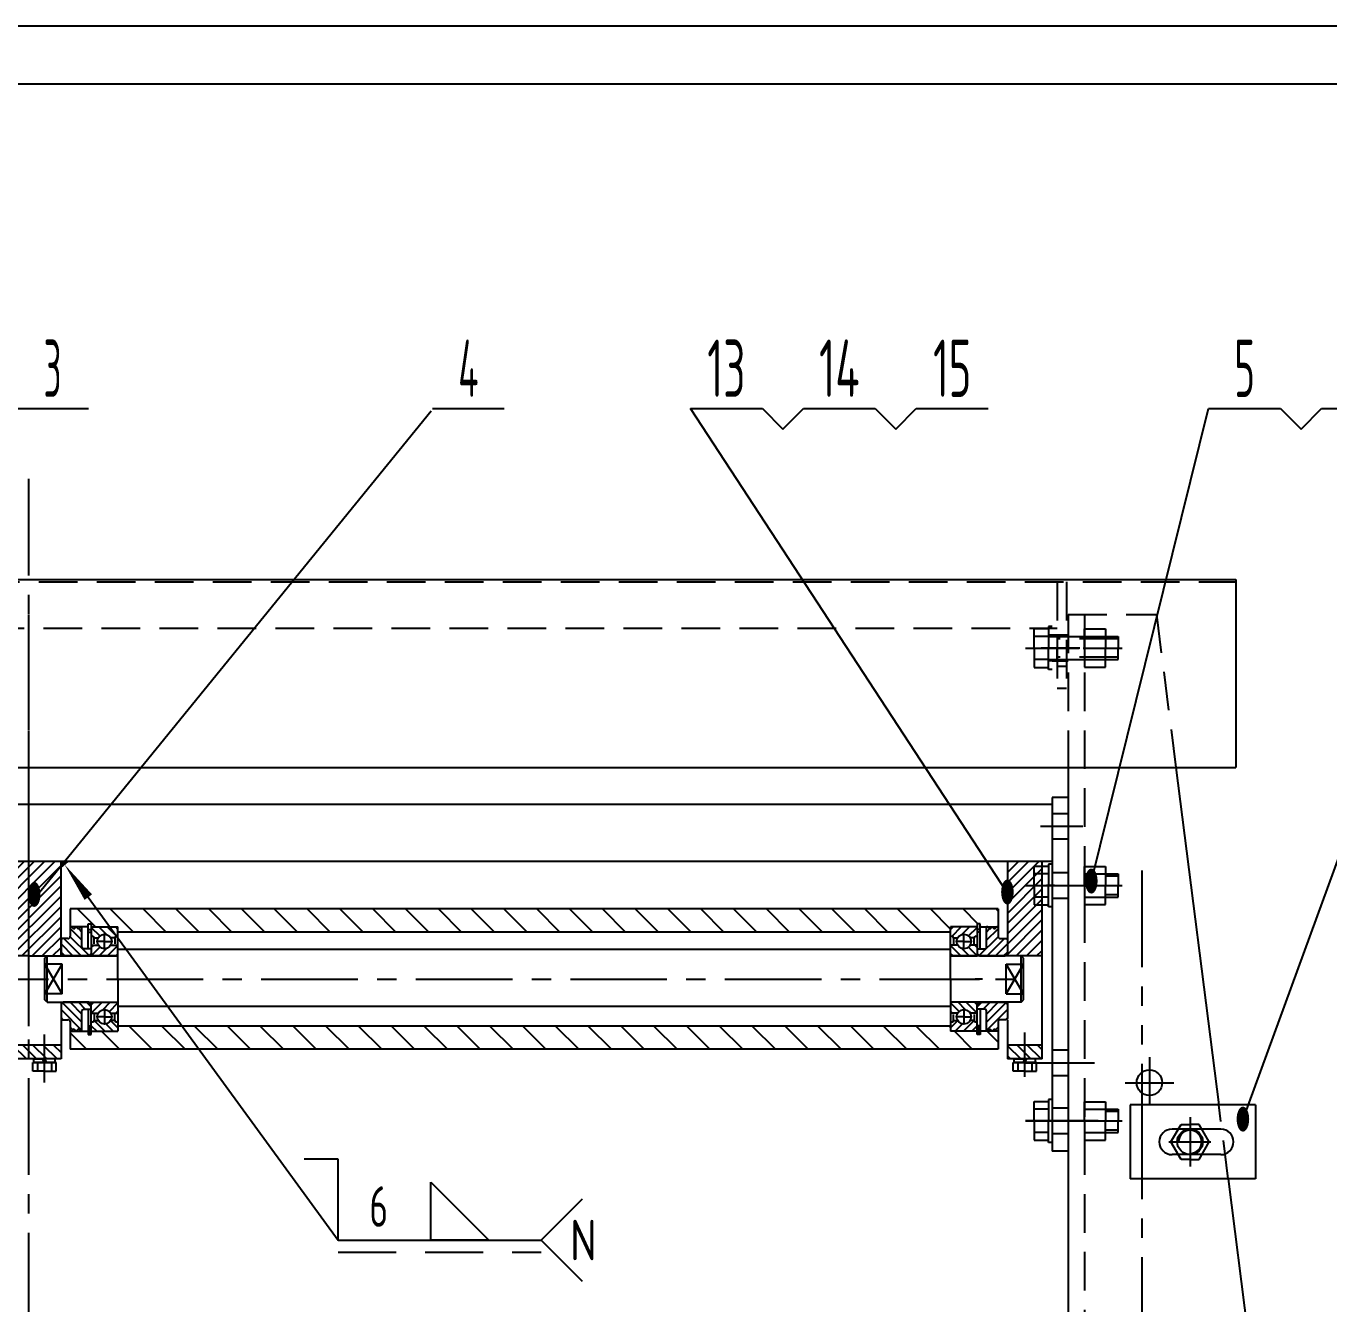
# Model space of a CAD drawing. Extents: x 0 to 4200, y -116 to 2970.
# Drawn here: x 1642 to 2765, y 1868 to 2970 of the extents above; entities that cross this region are included whole.
import ezdxf
from ezdxf.enums import TextEntityAlignment as Align

# ---------------------------------------------------------------- set-up
doc = ezdxf.new("R2010")
doc.units = 0
doc.header["$LTSCALE"] = 100
doc.header["$MEASUREMENT"] = 0
for name, pattern in [('F', [0.75, 0.5, -0.25]), ('G', [2, 1.25, -0.25, 0.25, -0.25]), ('K', [2.5, 1.25, -0.25, 0.25, -0.25, 0.25, -0.25])]:
    doc.linetypes.add(name, pattern=pattern)
doc.layers.get('0').update_dxf_attribs({"linetype": 'CONTINUOUS'})
for name, color, linetype in [('01', 7, 'CONTINUOUS'), ('02', 1, 'CONTINUOUS'), ('04', 2, 'F'), ('05', 4, 'G'), ('07', 6, 'K'), ('10', 1, 'CONTINUOUS'), ('11', 3, 'CONTINUOUS'), ('13', 3, 'CONTINUOUS')]:
    doc.layers.add(name, color=color, linetype=linetype)
doc.styles.get("Standard").update_dxf_attribs({"font": 'isocp.shx', "width": 0.707, "bigfont": 'intecad.shx'})
pattern_1 = [(45, (84.9896, 101.944), (-4.419417, 4.419417), [])]

# ---------------------------------------------------------------- blocks, each defined once
blk = doc.blocks.new('hfg')
at = {"layer": '01'}
for p, q in [((8074.7, -2121.8), (8074.7, -2110.8)), ((8074.7, -2110.8), (8084.7, -2110.8)), ((8094.7, -2110.8), (8084.7, -2110.8)), ((8094.7, -2121.8), (8094.7, -2110.8)), ((8068.2, -2121.8), (8084.7, -2121.8)), ((8068.2, -2139.8), (8068.2, -2121.8)), ((8074.7, -2139.8), (8074.7, -2121.8)), ((8101.2, -2121.8), (8084.7, -2121.8)), ((8094.7, -2139.8), (8094.7, -2121.8)), ((8101.2, -2139.8), (8101.2, -2121.8)), ((8084.7, -2139.8), (8068.2, -2139.8)), ((8084.7, -2139.8), (8101.2, -2139.8)), ((8066.2, -2167.8), (8066.2, -2170.8)), ((8103.2, -2167.8), (8103.2, -2170.8)), ((8066.2, -2170.8), (8084.7, -2170.8)), ((8067.9, -2170.8), (8084.7, -2170.8)), ((8067.9, -2183.3), (8067.9, -2170.8)), ((8074.7, -2170.8), (8074.7, -2183.3)), ((8103.2, -2170.8), (8084.7, -2170.8)), ((8101.4, -2170.8), (8084.7, -2170.8)), ((8094.7, -2170.8), (8094.7, -2183.3)), ((8101.4, -2183.3), (8101.4, -2170.8)), ((8084.7, -2183.3), (8067.9, -2183.3)), ((8084.7, -2183.3), (8101.4, -2183.3))]:
    blk.add_line(p, q, dxfattribs=at)
at = {"layer": '02'}
for p, q in [((8076.7, -2110.8), (8076.7, -2121.8)), ((8092.7, -2110.8), (8092.7, -2121.8))]:
    blk.add_line(p, q, dxfattribs=at)
at = {"layer": '05'}
for p, q in [((8084.7, -2186.3), (8084.7, -2107.2)), ((8084.7, -2140.8), (8084.7, -2120.7)), ((8084.7, -2165.7), (8084.7, -2172.6))]:
    blk.add_line(p, q, dxfattribs=at)
at = {"layer": '05', "color": 4, "linetype": 'G', "ltscale": 0.2}
blk.add_line((8084.7, -2190.8), (8084.7, -2124.3), dxfattribs=at)
blk = doc.blocks.new('*U115')
at = {"layer": '01'}
for p, q in [((0, 16.5), (-15, 7.8)), ((15, 7.8), (0, 16.5)), ((-15, 7.8), (-15, 0)), ((-15, -7.8), (-15, 0)), ((15, 0), (15, 7.8)), ((15, 0), (15, -7.8)), ((0, -16.5), (-15, -7.8)), ((15, -7.8), (0, -16.5))]:
    blk.add_line(p, q, dxfattribs=at)
at = {"layer": '05'}
for p, q in [((0, -18.3), (0, 17.9)), ((-16.9, 0), (16.3, 0))]:
    blk.add_line(p, q, dxfattribs=at)
blk = doc.blocks.new('*U146')
at = {"layer": '01'}
blk.add_lwpolyline([(316, -274.2), (366, -324.2), (316, -324.2)], close=True, dxfattribs=at)
at = {"layer": '02'}
blk.add_lwpolyline([(0, 0, 0, 8, 0), (20.6, -28.3, 8, 8, 0)], format="xyseb", dxfattribs=at)
for points in [[(20.6, -28.3), (236, -324.2), (411, -324.2)], [(446.3, -288.8), (411, -324.2), (446.3, -359.5)]]:
    blk.add_lwpolyline(points, dxfattribs=at)
at = {"layer": '04'}
blk.add_line((236, -334.7), (411, -334.7), dxfattribs=at)
at = {"layer": '13', "width": 0.707}
blk.add_text('6', height=35, dxfattribs=at).set_placement((263, -312.7))
at = {"layer": '13', "width": 1.010989}
blk.add_text('N', height=35, dxfattribs=at).set_placement((436, -341.7), (459, -341.7), align=Align.FIT)
blk = doc.blocks.new('*U148')
at = {"layer": '01'}
blk.add_lwpolyline([(415, 292), (25, 292)], dxfattribs=at)
at = {"layer": '02'}
blk.add_lwpolyline([(420, 297), (0, 297)], dxfattribs=at)

msp = doc.modelspace()

# ---------------------------------------------------------------- hatches: boundary and pattern name
at = {"layer": '02', "linetype": 'Continuous', "ltscale": 0.666667}
h = msp.add_hatch(dxfattribs=at)
h.set_pattern_fill('ANSI31', color=1, scale=50, style=0)
h.set_pattern_definition(pattern_1)
h.paths.add_polyline_path([(1644.0989, 2167.8518), (1672.0989, 2167.8518), (1672.0989, 2249.3656), (1644.0989, 2249.3656)])
h.paths.add_polyline_path([(1616.0989, 2167.8518), (1644.0989, 2167.8518), (1644.0989, 2249.3656), (1616.0989, 2249.3656)])
h = msp.add_hatch(dxfattribs=at)
h.set_pattern_fill('_USER', color=1, angle=315, style=0, double=1, pattern_type=0)
h.set_pattern_definition([(135, (2778.6294, 3829.536), (-0.7071068, -0.7071068), []), (225, (2778.6294, 3829.536), (0.7071068, -0.7071068), [])])
h.paths.add_polyline_path([(1677.9618, 2249.3656), (1672.0989, 2249.3656), (1672.0989, 2244.3267)])
at = {"layer": '02', "ltscale": 0.666667}
h = msp.add_hatch(dxfattribs=at)
h.set_pattern_fill('ANSI31', color=256, scale=50, style=0)
h.set_pattern_definition(pattern_1)
h.paths.add_polyline_path([(2518.0989, 2211.783), (2511.0989, 2211.783), (2511.0989, 2228.548), (2511.0989, 2245.313), (2518.0989, 2245.313), (2518.0989, 2249.3656), (2488.0989, 2249.3656), (2488.0989, 2167.8518), (2518.0989, 2167.8518)])
h.paths.add_polyline_path([(2518.0989, 2228.548), (2511.0989, 2228.548), (2511.0989, 2218.548), (2518.0989, 2218.548)], flags=17)
h.paths.add_polyline_path([(2518.0989, 2218.548), (2511.0989, 2218.548), (2511.0989, 2211.783), (2518.0989, 2211.783)], flags=17)
h.paths.add_polyline_path([(2518.0989, 2238.548), (2511.0989, 2238.548), (2511.0989, 2228.548), (2518.0989, 2228.548)], flags=17)
h.paths.add_polyline_path([(2518.0989, 2245.313), (2511.0989, 2245.313), (2511.0989, 2238.548), (2518.0989, 2238.548)], flags=17)
h.paths.add_polyline_path([(2479.2377, 2210.5597), (2498.2014, 2210.5597), (2498.2014, 2235.1751), (2479.2377, 2235.1751)], flags=9)
at = {"layer": '02', "linetype": 'Continuous', "ltscale": 0.666667}
h = msp.add_hatch(dxfattribs=at)
h.set_pattern_fill('_USER', color=1, scale=20, angle=315, style=0, pattern_type=0)
h.set_pattern_definition([(135, (2778.63, 3803.022), (-14.14214, -14.14214), [])])
h.paths.add_polyline_path([(2480.0989, 2087.3518), (2480.0989, 2102.8518), (2479.0989, 2102.8518), (2464.5989, 2102.8518), (2464.5989, 2100.1018), (2462.0989, 2100.1018), (2462.0989, 2102.8518), (2439.0989, 2102.8518), (2439.0989, 2107.3518), (1721.0989, 2107.3518), (1721.0989, 2102.8518), (1698.0989, 2102.8518), (1698.0989, 2100.1018), (1695.5989, 2100.1018), (1695.5989, 2102.8518), (1680.0989, 2102.8518), (1680.0989, 2087.3518)])
h.paths.add_polyline_path([(1680.0989, 2208.3518), (1680.0989, 2192.8518), (1681.0989, 2192.8518), (1695.5989, 2192.8518), (1695.5989, 2195.6018), (1698.0989, 2195.6018), (1698.0989, 2192.8518), (1721.0989, 2192.8518), (1721.0989, 2188.3518), (2439.0989, 2188.3518), (2439.0989, 2192.8518), (2462.0989, 2192.8518), (2462.0989, 2195.6018), (2464.5989, 2195.6018), (2464.5989, 2192.8518), (2480.0989, 2192.8518), (2480.0989, 2208.3518)])
h = msp.add_hatch(dxfattribs=at)
h.set_pattern_fill('_USER', color=1, scale=5, angle=45, style=0, pattern_type=0)
h.set_pattern_definition([(315, (1451.1543, 2710.2136), (-3.535534, -3.535534), [])])
edge = h.paths.add_edge_path()
edge.add_line((1690.0989, 2120.3518), (1690.0989, 2102.8518))
edge.add_line((1690.0989, 2102.8518), (1689.0989, 2102.8518))
edge.add_line((1689.0989, 2102.8518), (1687.0989, 2104.8518))
edge.add_line((1687.0989, 2104.8518), (1685.0989, 2102.8518))
edge.add_line((1685.0989, 2102.8518), (1683.0989, 2104.8518))
edge.add_line((1683.0989, 2104.8518), (1681.0989, 2102.8518))
edge.add_line((1681.0989, 2102.8518), (1680.0989, 2102.8518))
edge.add_line((1680.0989, 2102.8518), (1680.0989, 2107.3518))
edge.add_line((1680.0989, 2107.3518), (1680.0989, 2110.8518))
edge.add_ellipse((1678.0989, 2110.8518), major_axis=(1.4142, 1.4142), ratio=1, start_angle=315, end_angle=405)
edge.add_line((1678.0989, 2112.8518), (1673.0989, 2112.8518))
edge.add_line((1673.0989, 2112.8518), (1672.0989, 2113.8518))
edge.add_line((1672.0989, 2113.8518), (1672.0989, 2125.8518))
edge.add_line((1672.0989, 2125.8518), (1674.0989, 2127.8518))
edge.add_line((1674.0989, 2127.8518), (1696.0989, 2127.8518))
edge.add_line((1696.0989, 2127.8518), (1698.0989, 2125.8518))
edge.add_line((1698.0989, 2125.8518), (1698.0989, 2121.8518))
edge.add_line((1698.0989, 2121.8518), (1691.5989, 2121.8518))
edge.add_ellipse((1691.5989, 2120.3518), major_axis=(1.0607, 1.0607), ratio=1, start_angle=45, end_angle=135)
edge = h.paths.add_edge_path()
edge.add_ellipse((1691.5989, 2175.3518), major_axis=(1.0607, 1.0607), ratio=1, start_angle=135, end_angle=225)
edge.add_line((1691.5989, 2173.8518), (1698.0989, 2173.8518))
edge.add_line((1698.0989, 2173.8518), (1698.0989, 2169.8518))
edge.add_line((1698.0989, 2169.8518), (1696.0989, 2167.8518))
edge.add_line((1696.0989, 2167.8518), (1674.0989, 2167.8518))
edge.add_line((1674.0989, 2167.8518), (1672.0989, 2169.8518))
edge.add_line((1672.0989, 2169.8518), (1672.0989, 2181.8518))
edge.add_line((1672.0989, 2181.8518), (1673.0989, 2182.8518))
edge.add_line((1673.0989, 2182.8518), (1678.0989, 2182.8518))
edge.add_ellipse((1678.0989, 2184.8518), major_axis=(-1.4142, 1.4142), ratio=1, start_angle=135, end_angle=225)
edge.add_line((1680.0989, 2184.8518), (1680.0989, 2192.8518))
edge.add_line((1680.0989, 2192.8518), (1681.0989, 2192.8518))
edge.add_line((1681.0989, 2192.8518), (1683.0989, 2190.8518))
edge.add_line((1683.0989, 2190.8518), (1685.0989, 2192.8518))
edge.add_line((1685.0989, 2192.8518), (1687.0989, 2190.8518))
edge.add_line((1687.0989, 2190.8518), (1689.0989, 2192.8518))
edge.add_line((1689.0989, 2192.8518), (1690.0989, 2192.8518))
edge.add_line((1690.0989, 2192.8518), (1690.0989, 2175.3518))
h = msp.add_hatch(dxfattribs=at)
h.set_pattern_fill('_USER', color=1, scale=5, angle=45, style=0, pattern_type=0)
h.set_pattern_definition([(315, (1381.5683, 3803.022), (-3.535534, -3.535534), [])])
edge = h.paths.add_edge_path()
edge.add_line((1715.0115, 2112.2268), (1718.4389, 2112.2268))
edge.add_ellipse((1719.8389, 2112.2268), major_axis=(0.9899, 0.9899), ratio=1, start_angle=135, end_angle=289.1580672)
edge.add_line((1721.0989, 2111.6166), (1721.0989, 2102.8518))
edge.add_line((1721.0989, 2102.8518), (1698.0989, 2102.8518))
edge.add_line((1698.0989, 2102.8518), (1698.0989, 2111.6166))
edge.add_ellipse((1699.3589, 2112.2268), major_axis=(-0.9899, 0.9899), ratio=1, start_angle=70.8419328, end_angle=225)
edge.add_line((1700.7589, 2112.2268), (1704.1862, 2112.2268))
edge.add_ellipse((1709.5989, 2115.3518), major_axis=(-4.4194, 4.4194), ratio=1, start_angle=75, end_angle=195)
edge = h.paths.add_edge_path()
edge.add_line((1704.1862, 2183.4768), (1700.7589, 2183.4768))
edge.add_ellipse((1699.3589, 2183.4768), major_axis=(-0.9899, 0.9899), ratio=1, start_angle=225, end_angle=379.1580672)
edge.add_line((1698.0989, 2184.0871), (1698.0989, 2192.8518))
edge.add_line((1698.0989, 2192.8518), (1721.0989, 2192.8518))
edge.add_line((1721.0989, 2192.8518), (1721.0989, 2184.0871))
edge.add_ellipse((1719.8389, 2183.4768), major_axis=(0.9899, 0.9899), ratio=1, start_angle=340.8419328, end_angle=495)
edge.add_line((1718.4389, 2183.4768), (1715.0115, 2183.4768))
edge.add_ellipse((1709.5989, 2180.3518), major_axis=(4.4194, 4.4194), ratio=1, start_angle=345, end_angle=465)
h = msp.add_hatch(dxfattribs=at)
h.set_pattern_fill('_USER', color=1, scale=5, angle=45, style=0, pattern_type=0)
h.set_pattern_definition([(225, (2778.6294, 3803.022), (3.535534, -3.535534), [])])
edge = h.paths.add_edge_path()
edge.add_line((2445.1862, 2112.2268), (2441.7589, 2112.2268))
edge.add_ellipse((2440.3589, 2112.2268), major_axis=(0.9899, 0.9899), ratio=1, start_angle=160.8419328, end_angle=315, ccw=False)
edge.add_line((2439.0989, 2111.6166), (2439.0989, 2102.8518))
edge.add_line((2439.0989, 2102.8518), (2462.0989, 2102.8518))
edge.add_line((2462.0989, 2102.8518), (2462.0989, 2111.6166))
edge.add_ellipse((2460.8389, 2112.2268), major_axis=(-0.9899, 0.9899), ratio=1, start_angle=45, end_angle=199.1580672, ccw=False)
edge.add_line((2459.4389, 2112.2268), (2456.0115, 2112.2268))
edge.add_ellipse((2450.5989, 2115.3518), major_axis=(4.4194, 4.4194), ratio=1, start_angle=165, end_angle=285, ccw=False)
edge = h.paths.add_edge_path()
edge.add_line((2456.0115, 2183.4768), (2459.4389, 2183.4768))
edge.add_ellipse((2460.8389, 2183.4768), major_axis=(0.9899, 0.9899), ratio=1, start_angle=-19.1580672, end_angle=135, ccw=False)
edge.add_line((2462.0989, 2184.0871), (2462.0989, 2192.8518))
edge.add_line((2462.0989, 2192.8518), (2439.0989, 2192.8518))
edge.add_line((2439.0989, 2192.8518), (2439.0989, 2184.0871))
edge.add_ellipse((2440.3589, 2183.4768), major_axis=(-0.9899, 0.9899), ratio=1, start_angle=-135, end_angle=19.1580672, ccw=False)
edge.add_line((2441.7589, 2183.4768), (2445.1862, 2183.4768))
edge.add_ellipse((2450.5989, 2180.3518), major_axis=(4.4194, 4.4194), ratio=1, start_angle=-15, end_angle=105, ccw=False)
h = msp.add_hatch(dxfattribs=at)
h.set_pattern_fill('_USER', color=1, scale=5, angle=45, style=0, pattern_type=0)
h.set_pattern_definition([(225, (2709.0434, 2710.2136), (3.535534, -3.535534), [])])
edge = h.paths.add_edge_path()
edge.add_line((2470.0989, 2120.3518), (2470.0989, 2102.8518))
edge.add_line((2470.0989, 2102.8518), (2471.0989, 2102.8518))
edge.add_line((2471.0989, 2102.8518), (2473.0989, 2104.8518))
edge.add_line((2473.0989, 2104.8518), (2475.0989, 2102.8518))
edge.add_line((2475.0989, 2102.8518), (2477.0989, 2104.8518))
edge.add_line((2477.0989, 2104.8518), (2479.0989, 2102.8518))
edge.add_line((2479.0989, 2102.8518), (2480.0989, 2102.8518))
edge.add_line((2480.0989, 2102.8518), (2480.0989, 2107.3518))
edge.add_line((2480.0989, 2107.3518), (2480.0989, 2110.8518))
edge.add_ellipse((2482.0989, 2110.8518), major_axis=(-1.4142, 1.4142), ratio=1, start_angle=-45, end_angle=45, ccw=False)
edge.add_line((2482.0989, 2112.8518), (2487.0989, 2112.8518))
edge.add_line((2487.0989, 2112.8518), (2488.0989, 2113.8518))
edge.add_line((2488.0989, 2113.8518), (2488.0989, 2125.8518))
edge.add_line((2488.0989, 2125.8518), (2486.0989, 2127.8518))
edge.add_line((2486.0989, 2127.8518), (2464.0989, 2127.8518))
edge.add_line((2464.0989, 2127.8518), (2462.0989, 2125.8518))
edge.add_line((2462.0989, 2125.8518), (2462.0989, 2121.8518))
edge.add_line((2462.0989, 2121.8518), (2468.5989, 2121.8518))
edge.add_ellipse((2468.5989, 2120.3518), major_axis=(1.0607, 1.0607), ratio=1, start_angle=315, end_angle=405, ccw=False)
edge = h.paths.add_edge_path()
edge.add_ellipse((2468.5989, 2175.3518), major_axis=(-1.0607, 1.0607), ratio=1, start_angle=135, end_angle=225, ccw=False)
edge.add_line((2468.5989, 2173.8518), (2462.0989, 2173.8518))
edge.add_line((2462.0989, 2173.8518), (2462.0989, 2169.8518))
edge.add_line((2462.0989, 2169.8518), (2464.0989, 2167.8518))
edge.add_line((2464.0989, 2167.8518), (2486.0989, 2167.8518))
edge.add_line((2486.0989, 2167.8518), (2488.0989, 2169.8518))
edge.add_line((2488.0989, 2169.8518), (2488.0989, 2181.8518))
edge.add_line((2488.0989, 2181.8518), (2487.0989, 2182.8518))
edge.add_line((2487.0989, 2182.8518), (2482.0989, 2182.8518))
edge.add_ellipse((2482.0989, 2184.8518), major_axis=(1.4142, 1.4142), ratio=1, start_angle=135, end_angle=225, ccw=False)
edge.add_line((2480.0989, 2184.8518), (2480.0989, 2192.8518))
edge.add_line((2480.0989, 2192.8518), (2479.0989, 2192.8518))
edge.add_line((2479.0989, 2192.8518), (2477.0989, 2190.8518))
edge.add_line((2477.0989, 2190.8518), (2475.0989, 2192.8518))
edge.add_line((2475.0989, 2192.8518), (2473.0989, 2190.8518))
edge.add_line((2473.0989, 2190.8518), (2471.0989, 2192.8518))
edge.add_line((2471.0989, 2192.8518), (2470.0989, 2192.8518))
edge.add_line((2470.0989, 2192.8518), (2470.0989, 2175.3518))
h = msp.add_hatch(dxfattribs=at)
h.set_pattern_fill('_USER', color=1, scale=5, angle=315, style=0, pattern_type=0)
h.set_pattern_definition([(45, (1381.5683, 3803.022), (3.535534, -3.535534), [])])
edge = h.paths.add_edge_path()
edge.add_line((1704.1862, 2118.4768), (1698.0989, 2118.4768))
edge.add_line((1698.0989, 2118.4768), (1698.0989, 2127.8518))
edge.add_line((1698.0989, 2127.8518), (1721.0989, 2127.8518))
edge.add_line((1721.0989, 2127.8518), (1721.0989, 2118.4768))
edge.add_line((1721.0989, 2118.4768), (1715.0115, 2118.4768))
edge.add_ellipse((1709.5989, 2115.3518), major_axis=(-4.4194, 4.4194), ratio=1, start_angle=255, end_angle=375)
edge = h.paths.add_edge_path()
edge.add_line((1715.0115, 2177.2268), (1721.0989, 2177.2268))
edge.add_line((1721.0989, 2177.2268), (1721.0989, 2167.8518))
edge.add_line((1721.0989, 2167.8518), (1698.0989, 2167.8518))
edge.add_line((1698.0989, 2167.8518), (1698.0989, 2177.2268))
edge.add_line((1698.0989, 2177.2268), (1704.1862, 2177.2268))
edge.add_ellipse((1709.5989, 2180.3518), major_axis=(-4.4194, 4.4194), ratio=1, start_angle=75, end_angle=195)
h = msp.add_hatch(dxfattribs=at)
h.set_pattern_fill('_USER', color=1, scale=5, angle=315, style=0, pattern_type=0)
h.set_pattern_definition([(135, (2778.6294, 3803.022), (-3.535534, -3.535534), [])])
edge = h.paths.add_edge_path()
edge.add_line((2456.0115, 2118.4768), (2462.0989, 2118.4768))
edge.add_line((2462.0989, 2118.4768), (2462.0989, 2127.8518))
edge.add_line((2462.0989, 2127.8518), (2439.0989, 2127.8518))
edge.add_line((2439.0989, 2127.8518), (2439.0989, 2118.4768))
edge.add_line((2439.0989, 2118.4768), (2445.1862, 2118.4768))
edge.add_ellipse((2450.5989, 2115.3518), major_axis=(4.4194, 4.4194), ratio=1, start_angle=-15, end_angle=105, ccw=False)
edge = h.paths.add_edge_path()
edge.add_line((2445.1862, 2177.2268), (2439.0989, 2177.2268))
edge.add_line((2439.0989, 2177.2268), (2439.0989, 2167.8518))
edge.add_line((2439.0989, 2167.8518), (2462.0989, 2167.8518))
edge.add_line((2462.0989, 2167.8518), (2462.0989, 2177.2268))
edge.add_line((2462.0989, 2177.2268), (2456.0115, 2177.2268))
edge.add_ellipse((2450.5989, 2180.3518), major_axis=(4.4194, 4.4194), ratio=1, start_angle=165, end_angle=285, ccw=False)
at = {"layer": '02', "ltscale": 0.666667}
h = msp.add_hatch(dxfattribs=at)
h.set_pattern_fill('ANSI31', color=256, scale=50, angle=90, style=0)
h.paths.add_polyline_path([(1630.2816, 2078.9582), (1630.2816, 2090.9582), (1616.0989, 2090.9582), (1616.0989, 2078.9582)])
h.paths.add_polyline_path([(1630.2816, 2078.9582), (1639.4816, 2078.9582), (1644.0989, 2078.9582), (1644.0989, 2090.9582), (1630.2816, 2090.9582)])
h.paths.add_polyline_path([(1644.0989, 2090.9582), (1644.0989, 2078.9582), (1657.9161, 2078.9582), (1657.9161, 2090.9582)])
h.paths.add_polyline_path([(1657.9161, 2078.9582), (1667.1161, 2078.9582), (1672.0989, 2078.9582), (1672.0989, 2090.9582), (1657.9161, 2090.9582)])
h = msp.add_hatch(dxfattribs=at)
h.set_pattern_fill('ANSI31', color=256, scale=50, angle=90, style=0)
h.paths.add_polyline_path([(2488.0989, 2078.9582), (2503.0989, 2078.9582), (2503.0989, 2090.9582), (2488.0989, 2090.9582)])
h.paths.add_polyline_path([(2503.0989, 2078.9582), (2512.2989, 2078.9582), (2518.0989, 2078.9582), (2518.0989, 2090.9582), (2503.0989, 2090.9582)])
at = {"layer": '10', "ltscale": 0.666667}
h = msp.add_hatch(dxfattribs=at)
h.set_pattern_fill('U', color=256, scale=0.5, angle=44.9999992, style=0, pattern_type=0)
h.set_pattern_definition([(315, (1695.59886, 2147.8518), (-0.3535534, -0.3535534), [])])
h.paths.add_polyline_path([(1695.5989, 2100.1018), (1695.5989, 2107.4018), (1698.0989, 2107.4018), (1698.0989, 2100.1018)])
h = msp.add_hatch(dxfattribs=at)
h.set_pattern_fill('U', color=256, scale=0.5, angle=44.9999992, style=0, pattern_type=0)
h.set_pattern_definition([(225, (2464.59886, 2147.8518), (0.3535534, -0.3535534), [])])
h.paths.add_polyline_path([(2464.5989, 2100.1018), (2464.5989, 2107.4018), (2462.0989, 2107.4018), (2462.0989, 2100.1018)])

# ---------------------------------------------------------------- linework, layer by layer
at = {"ltscale": 0.666667}
for p, q in [((2540.5989, 2330.441), (2540.5989, 1361.441)), ((2633.3836, 2330.441), (2670.3863, 2039.441)), ((1672.0989, 2181.8518), (1672.0989, 2167.8518)), ((2488.0989, 2181.8518), (2488.0989, 2167.8518)), ((1660.0989, 2127.8518), (1660.0989, 2167.8518)), ((1698.0989, 2167.8518), (1721.0989, 2167.8518)), ((2462.0989, 2167.8518), (2439.0989, 2167.8518)), ((2500.0989, 2127.8518), (2500.0989, 2167.8518)), ((2678.5244, 1975.441), (2756.5989, 1361.441))]:
    msp.add_line(p, q, dxfattribs=at)
for centre in [(2610.5989, 2058.441), (2645.5989, 2007.441)]:
    msp.add_circle(centre, 11, dxfattribs=at)
at = {"layer": '01', "color": 7, "linetype": 'Continuous', "ltscale": 0.666667}
for p, q in [((603.0989, 2492.441), (2685.0989, 2492.441)), ((2685.0989, 2492.441), (2685.0989, 2330.441)), ((603.0989, 2330.441), (2685.0989, 2330.441)), ((2526.5989, 2304.441), (2526.5989, 1999.441)), ((2540.5989, 2304.441), (2526.5989, 2304.441)), ((2540.5989, 2304.441), (2540.5989, 1999.441)), ((2526.5989, 2298.5148), (761.5989, 2298.5148)), ((2526.5989, 2249.3656), (761.5989, 2249.3656)), ((1672.0989, 2167.8518), (1672.0989, 2249.3656)), ((1672.0989, 2244.3267), (1677.9618, 2249.3656)), ((2518.0989, 2249.3656), (2488.0989, 2249.3656)), ((2518.0989, 2249.3656), (2488.0989, 2249.3656)), ((2518.0989, 2078.9582), (2518.0989, 2249.3656)), ((2480.0989, 2208.3518), (1680.0989, 2208.3518)), ((2439.0989, 2188.3518), (1721.0989, 2188.3518)), ((1658.0989, 2129.8518), (1658.0989, 2165.8518)), ((2502.0989, 2129.8518), (2502.0989, 2165.8518)), ((1718.4389, 2112.2268), (1718.4389, 2117.4352)), ((2441.7589, 2112.2268), (2441.7589, 2117.4352)), ((2439.0989, 2107.3518), (1721.0989, 2107.3518)), ((1644.0989, 2090.9582), (1616.0989, 2090.9582)), ((1672.0989, 2090.9582), (1644.0989, 2090.9582)), ((2518.0989, 2090.9582), (2488.0989, 2090.9582)), ((1644.0989, 2078.9582), (1616.0989, 2078.9582)), ((1672.0989, 2078.9582), (1644.0989, 2078.9582)), ((2480.0989, 2087.3518), (1680.0989, 2087.3518)), ((2518.0989, 2078.9582), (2488.0989, 2078.9582)), ((2672.0989, 2018.441), (2630.0989, 2018.441)), ((1911.011, 1992.4508), (1881.7359, 1992.4508)), ((1911.011, 1922.663), (1911.011, 1992.4508)), ((2540.5989, 1999.441), (2526.5989, 1999.441)), ((2672.0989, 1996.441), (2630.0989, 1996.441))]:
    msp.add_line(p, q, dxfattribs=at)
at = {"layer": '01', "ltscale": 0.666667}
for p, q in [((2488.0989, 2249.3656), (2488.0989, 2167.8518)), ((2554.5989, 2228.548), (2554.5989, 2245.023)), ((2554.5989, 2245.023), (2572.5989, 2245.023)), ((2554.5989, 2238.548), (2572.5989, 2238.548)), ((2572.5989, 2245.023), (2572.5989, 2228.548)), ((2572.5989, 2238.548), (2583.5989, 2238.548)), ((2583.5989, 2238.548), (2583.5989, 2228.548)), ((2554.5989, 2228.548), (2554.5989, 2212.073)), ((2572.5989, 2212.073), (2572.5989, 2228.548)), ((2583.5989, 2218.548), (2583.5989, 2228.548)), ((2554.5989, 2218.548), (2572.5989, 2218.548)), ((2572.5989, 2218.548), (2583.5989, 2218.548)), ((1680.0989, 2208.3518), (1680.0989, 2190.3518)), ((2480.0989, 2208.3518), (2480.0989, 2190.3518)), ((2554.5989, 2212.073), (2572.5989, 2212.073)), ((1680.0989, 2192.8518), (1680.0989, 2184.8518)), ((1680.0989, 2192.8518), (1681.0989, 2192.8518)), ((1695.6009, 2192.8518), (1680.0989, 2192.8518)), ((1683.0989, 2190.8518), (1681.0989, 2192.8518)), ((1683.0989, 2190.8518), (1685.0989, 2192.8518)), ((1687.0989, 2190.8518), (1685.0989, 2192.8518)), ((1687.0989, 2190.8518), (1689.0989, 2192.8518)), ((1689.0989, 2192.8518), (1690.0989, 2192.8518)), ((1690.0989, 2175.3518), (1690.0989, 2192.8518)), ((1695.5989, 2173.8518), (1695.5989, 2195.6018)), ((1695.5989, 2195.6018), (1698.0989, 2195.6018)), ((1695.5989, 2190.7108), (1698.0989, 2190.7108)), ((1698.0989, 2195.6018), (1698.0989, 2167.8518)), ((1698.0989, 2192.8518), (1698.0989, 2167.8518)), ((1698.0989, 2192.8518), (1721.0989, 2192.8518)), ((1721.0989, 2147.8518), (1721.0989, 2192.8518)), ((2439.0989, 2147.8518), (2439.0989, 2192.8518)), ((2462.0989, 2192.8518), (2439.0989, 2192.8518)), ((2462.0989, 2195.6018), (2462.0989, 2167.8518)), ((2464.5989, 2195.6018), (2462.0989, 2195.6018)), ((2462.0989, 2192.8518), (2462.0989, 2167.8518)), ((2464.5989, 2190.7108), (2462.0989, 2190.7108)), ((2464.5969, 2192.8518), (2480.0989, 2192.8518)), ((2464.5989, 2173.8518), (2464.5989, 2195.6018)), ((2470.0989, 2175.3518), (2470.0989, 2192.8518)), ((2471.0989, 2192.8518), (2470.0989, 2192.8518)), ((2473.0989, 2190.8518), (2471.0989, 2192.8518)), ((2473.0989, 2190.8518), (2475.0989, 2192.8518)), ((2477.0989, 2190.8518), (2475.0989, 2192.8518)), ((2477.0989, 2190.8518), (2479.0989, 2192.8518)), ((2480.0989, 2192.8518), (2479.0989, 2192.8518)), ((2480.0989, 2192.8518), (2480.0989, 2184.8518)), ((1672.0989, 2181.8518), (1673.0989, 2182.8518)), ((1678.0989, 2182.8518), (1673.0989, 2182.8518)), ((1695.5989, 2188.3018), (1698.0989, 2188.3018)), ((1700.7589, 2178.2685), (1700.7589, 2183.4768)), ((1700.7589, 2183.4768), (1704.1862, 2183.4768)), ((1718.4389, 2183.4768), (1715.0116, 2183.4768)), ((1718.4389, 2183.4768), (1718.4389, 2178.2685)), ((2441.7589, 2183.4768), (2441.7589, 2178.2685)), ((2441.7589, 2183.4768), (2445.1861, 2183.4768)), ((2459.4389, 2183.4768), (2456.0115, 2183.4768)), ((2459.4389, 2178.2685), (2459.4389, 2183.4768)), ((2464.5989, 2188.3018), (2462.0989, 2188.3018)), ((2482.0989, 2182.8518), (2487.0989, 2182.8518)), ((2488.0989, 2181.8518), (2487.0989, 2182.8518)), ((1674.0989, 2167.8518), (1672.0989, 2169.8518)), ((1698.0989, 2173.8518), (1691.5989, 2173.8518)), ((1696.0989, 2167.8518), (1698.0989, 2169.8518)), ((1698.0989, 2177.2268), (1704.1862, 2177.2268)), ((1715.0116, 2177.2268), (1721.0989, 2177.2268)), ((2439.0989, 2173.3518), (1721.0989, 2173.3518)), ((2445.1861, 2177.2268), (2439.0989, 2177.2268)), ((2462.0989, 2177.2268), (2456.0115, 2177.2268)), ((2462.0989, 2173.8518), (2468.5989, 2173.8518)), ((2464.0989, 2167.8518), (2462.0989, 2169.8518)), ((2486.0989, 2167.8518), (2488.0989, 2169.8518)), ((1644.0989, 2167.8518), (1590.0989, 2167.8518)), ((1644.0989, 2167.8518), (1698.0989, 2167.8518)), ((1658.0989, 2165.8518), (1660.0989, 2167.8518)), ((1696.0989, 2167.8518), (1674.0989, 2167.8518)), ((1721.0989, 2167.8518), (1698.0989, 2167.8518)), ((2439.0989, 2167.8518), (2462.0989, 2167.8518)), ((2518.0989, 2167.8518), (2462.0989, 2167.8518)), ((2464.0989, 2167.8518), (2486.0989, 2167.8518)), ((2502.0989, 2165.8518), (2500.0989, 2167.8518)), ((1721.0989, 2147.8518), (1721.0989, 2102.8518)), ((2439.0989, 2147.8518), (2439.0989, 2102.8518)), ((1660.0989, 2127.8518), (1658.0989, 2129.8518)), ((1660.0989, 2127.8518), (1698.0989, 2127.8518)), ((1672.0989, 2127.8518), (1672.0989, 2113.8518)), ((1674.0989, 2127.8518), (1672.0989, 2125.8518)), ((1696.0989, 2127.8518), (1674.0989, 2127.8518)), ((1696.0989, 2127.8518), (1698.0989, 2125.8518)), ((1698.0989, 2100.1018), (1698.0989, 2127.8518)), ((1698.0989, 2127.8518), (1721.0989, 2127.8518)), ((1698.0989, 2127.8518), (1721.0989, 2127.8518)), ((2439.0989, 2124.3518), (1721.0989, 2124.3518)), ((2462.0989, 2127.8518), (2439.0989, 2127.8518)), ((2462.0989, 2127.8518), (2439.0989, 2127.8518)), ((2462.0989, 2100.1018), (2462.0989, 2127.8518)), ((2500.0989, 2127.8518), (2462.0989, 2127.8518)), ((2464.0989, 2127.8518), (2462.0989, 2125.8518)), ((2464.0989, 2127.8518), (2486.0989, 2127.8518)), ((2486.0989, 2127.8518), (2488.0989, 2125.8518)), ((2488.0989, 2127.8518), (2488.0989, 2113.8518)), ((2500.0989, 2127.8518), (2502.0989, 2129.8518)), ((1672.0989, 2113.8518), (1673.0989, 2112.8518)), ((1672.0989, 2113.8518), (1672.0989, 2078.9582)), ((1673.0989, 2112.8518), (1678.0989, 2112.8518)), ((1690.0989, 2102.8518), (1690.0989, 2120.3518)), ((1691.5989, 2121.8518), (1698.0989, 2121.8518)), ((1695.5989, 2121.8518), (1695.5989, 2100.1018)), ((1698.0989, 2118.4768), (1704.1862, 2118.4768)), ((1700.7589, 2117.4352), (1700.7589, 2112.2268)), ((1700.7589, 2112.2268), (1704.1862, 2112.2268)), ((1715.0116, 2118.4768), (1721.0989, 2118.4768)), ((1718.4389, 2112.2268), (1715.0116, 2112.2268)), ((2445.1861, 2118.4768), (2439.0989, 2118.4768)), ((2441.7589, 2112.2268), (2445.1861, 2112.2268)), ((2462.0989, 2118.4768), (2456.0115, 2118.4768)), ((2459.4389, 2112.2268), (2456.0115, 2112.2268)), ((2459.4389, 2117.4352), (2459.4389, 2112.2268)), ((2468.5989, 2121.8518), (2462.0989, 2121.8518)), ((2464.5989, 2121.8518), (2464.5989, 2100.1018)), ((2470.0989, 2102.8518), (2470.0989, 2120.3518)), ((2487.0989, 2112.8518), (2482.0989, 2112.8518)), ((2488.0989, 2113.8518), (2487.0989, 2112.8518)), ((2488.0989, 2112.8518), (2488.0989, 2078.9582)), ((1680.0989, 2110.8518), (1680.0989, 2102.8518)), ((1680.0989, 2107.3518), (1680.0989, 2087.3518)), ((1680.0989, 2102.8518), (1681.0989, 2102.8518)), ((1680.0989, 2102.8518), (1695.5989, 2102.8518)), ((1683.0989, 2104.8518), (1681.0989, 2102.8518)), ((1683.0989, 2104.8518), (1685.0989, 2102.8518)), ((1687.0989, 2104.8518), (1685.0989, 2102.8518)), ((1687.0989, 2104.8518), (1689.0989, 2102.8518)), ((1689.0989, 2102.8518), (1690.0989, 2102.8518)), ((1695.5989, 2107.4018), (1698.0989, 2107.4018)), ((1698.0989, 2102.8518), (1721.0989, 2102.8518)), ((2462.0989, 2102.8518), (2439.0989, 2102.8518)), ((2464.5989, 2107.4018), (2462.0989, 2107.4018)), ((2480.0989, 2102.8518), (2464.5989, 2102.8518)), ((2471.0989, 2102.8518), (2470.0989, 2102.8518)), ((2473.0989, 2104.8518), (2471.0989, 2102.8518)), ((2473.0989, 2104.8518), (2475.0989, 2102.8518)), ((2477.0989, 2104.8518), (2475.0989, 2102.8518)), ((2477.0989, 2104.8518), (2479.0989, 2102.8518)), ((2480.0989, 2102.8518), (2479.0989, 2102.8518)), ((2480.0989, 2110.8518), (2480.0989, 2102.8518)), ((2480.0989, 2107.3518), (2480.0989, 2087.3518)), ((1695.5989, 2100.1018), (1698.0989, 2100.1018)), ((2464.5989, 2100.1018), (2462.0989, 2100.1018)), ((1648.7161, 2078.9582), (1657.9161, 2078.9582)), ((1648.7161, 2075.8582), (1648.7161, 2078.9582)), ((1657.9161, 2075.8582), (1656.1263, 2078.9582)), ((1667.1161, 2078.9582), (1657.9161, 2078.9582)), ((1657.9161, 2078.9582), (1659.7059, 2075.8582)), ((1667.1161, 2075.8582), (1667.1161, 2078.9582)), ((2493.8989, 2078.9582), (2503.0989, 2078.9582)), ((2493.8989, 2075.8582), (2493.8989, 2078.9582)), ((2503.0989, 2078.9582), (2501.3091, 2075.8582)), ((2512.2989, 2078.9582), (2503.0989, 2078.9582)), ((2503.0989, 2075.8582), (2504.8886, 2078.9582)), ((2512.2989, 2075.8582), (2512.2989, 2078.9582)), ((1647.9011, 2075.8582), (1657.9161, 2075.8582)), ((1647.9011, 2068.3582), (1647.9011, 2075.8582)), ((1657.9161, 2068.3582), (1647.9011, 2068.3582)), ((1657.9161, 2075.8582), (1648.7161, 2075.8582)), ((1651.9161, 2075.8582), (1651.9161, 2068.3582)), ((1657.9161, 2075.8582), (1667.1161, 2075.8582)), ((1667.9311, 2075.8582), (1657.9161, 2075.8582)), ((1657.9161, 2068.3582), (1667.9311, 2068.3582)), ((1663.9161, 2075.8582), (1663.9161, 2068.3582)), ((1667.9311, 2068.3582), (1667.9311, 2075.8582)), ((2493.0839, 2075.8582), (2503.0989, 2075.8582)), ((2493.0839, 2068.3582), (2493.0839, 2075.8582)), ((2503.0989, 2068.3582), (2493.0839, 2068.3582)), ((2503.0989, 2075.8582), (2493.8989, 2075.8582)), ((2497.0989, 2075.8582), (2497.0989, 2068.3582)), ((2503.0989, 2075.8582), (2512.2989, 2075.8582)), ((2513.1139, 2075.8582), (2503.0989, 2075.8582)), ((2503.0989, 2068.3582), (2513.1139, 2068.3582)), ((2509.0989, 2075.8582), (2509.0989, 2068.3582)), ((2513.1139, 2068.3582), (2513.1139, 2075.8582)), ((2702.0989, 2039.441), (2594.0989, 2039.441)), ((2594.0989, 2039.441), (2594.0989, 1975.441)), ((2604.0989, 2039.441), (2604.0989, 1975.441)), ((2702.0989, 2039.441), (2702.0989, 1975.441)), ((2702.0989, 1975.441), (2594.0989, 1975.441))]:
    msp.add_line(p, q, dxfattribs=at)
for centre in [(1709.5989, 2180.3518), (2450.5989, 2180.3518), (1709.5989, 2115.3518), (2450.5989, 2115.3518)]:
    msp.add_circle(centre, 6.25, dxfattribs=at)
for centre, radius, start, end in [((1678.0989, 2184.8518), 2, 270, 0), ((1699.3589, 2183.4768), 1.4, 0, 154.1580672), ((1719.8389, 2183.4768), 1.4, 25.8419328, 180), ((2440.3589, 2183.4768), 1.4, 0, 154.1580672), ((2460.8389, 2183.4768), 1.4, 25.8419328, 180), ((2482.0989, 2184.8518), 2, 180, 270), ((1691.5989, 2175.3518), 1.5, 180, 270), ((2468.5989, 2175.3518), 1.5, 270, 0), ((1678.0989, 2110.8518), 2, 0, 90), ((1691.5989, 2120.3518), 1.5, 90, 180), ((1699.3589, 2112.2268), 1.4, 205.8419328, 0), ((1719.8389, 2112.2268), 1.4, 180, 334.1580672), ((2440.3589, 2112.2268), 1.4, 205.8419328, 0), ((2460.8389, 2112.2268), 1.4, 180, 334.1580672), ((2468.5989, 2120.3518), 1.5, 0, 90), ((2482.0989, 2110.8518), 2, 90, 180), ((2630.0989, 2007.441), 11, 90, 270), ((2672.0989, 2007.441), 11, 270, 90)]:
    msp.add_arc(centre, radius, start, end, dxfattribs=at)
at = {"layer": '02', "ltscale": 0.666667}
for p, q in [((1633.8301, 2640.0395), (1695.8301, 2640.0395)), ((1992.3144, 2640.0395), (2054.3144, 2640.0395)), ((2488.0989, 2221.9272), (2214.8273, 2640.0395)), ((2214.8273, 2640.0395), (2276.8273, 2640.0395)), ((2276.8273, 2640.0395), (2294.5049, 2622.3618)), ((2294.5049, 2622.3618), (2312.1826, 2640.0395)), ((2312.1826, 2640.0395), (2374.1826, 2640.0395)), ((2374.1826, 2640.0395), (2391.8603, 2622.3618)), ((2391.8603, 2622.3618), (2409.5379, 2640.0395)), ((2409.5379, 2640.0395), (2471.5379, 2640.0395)), ((2560.4614, 2231.3742), (2661.6289, 2640.0395)), ((2661.6289, 2640.0395), (2723.6289, 2640.0395)), ((2723.6289, 2640.0395), (2741.3065, 2622.3618)), ((2741.3065, 2622.3618), (2758.9842, 2640.0395)), ((2758.9842, 2640.0395), (2820.9842, 2640.0395)), ((1651.1204, 2219.8575), (1991.14, 2638.1188)), ((2691.1781, 2026.0335), (2815.6758, 2367.6519)), ((2583.5989, 2236.548), (2572.5989, 2236.548)), ((2583.5989, 2220.548), (2572.5989, 2220.548))]:
    msp.add_line(p, q, dxfattribs=at)
at = {"layer": '02', "color": 1, "linetype": 'Continuous', "ltscale": 0.666667}
msp.add_arc((2645.5989, 2007.441), 10, 270, 180, dxfattribs=at)
at = {"layer": '04', "color": 2, "linetype": 'F', "ltscale": 0.666667}
for p, q in [((603.0989, 2490.441), (2685.0989, 2490.441)), ((2531.0989, 2490.441), (2531.0989, 2398.441)), ((2539.0989, 2490.441), (2539.0989, 2398.441)), ((2540.5989, 2462.441), (2540.5989, 2330.441)), ((2540.5989, 2462.441), (2616.5989, 2462.441)), ((2554.5989, 2462.441), (2554.5989, 1361.441)), ((2616.5989, 2462.441), (2633.3836, 2330.441)), ((757.0989, 2450.441), (2531.0989, 2450.441)), ((2511.0989, 2450.206), (2523.5989, 2450.206)), ((2511.0989, 2433.441), (2511.0989, 2450.206)), ((2523.5989, 2451.941), (2523.5989, 2433.441)), ((2526.5989, 2451.941), (2523.5989, 2451.941)), ((2523.5989, 2450.206), (2523.5989, 2433.441)), ((2554.5989, 2449.916), (2572.5989, 2449.916)), ((2554.5989, 2433.441), (2554.5989, 2449.916)), ((2572.5989, 2449.916), (2572.5989, 2433.441)), ((2523.5989, 2443.441), (2511.0989, 2443.441)), ((2526.5989, 2444.441), (2523.5989, 2444.441)), ((2523.5989, 2443.441), (2583.5989, 2443.441)), ((2540.5989, 2444.441), (2526.5989, 2444.441)), ((2526.5989, 2444.441), (2540.5989, 2444.441)), ((2531.0989, 2443.441), (2531.0989, 2433.441)), ((2583.5989, 2441.441), (2531.0989, 2441.441)), ((2554.5989, 2443.441), (2572.5989, 2443.441)), ((2583.5989, 2443.441), (2583.5989, 2433.441)), ((2503.6149, 2433.441), (2570.1225, 2433.441)), ((2508.0339, 2433.441), (2587.1477, 2433.441)), ((2511.0989, 2433.441), (2511.0989, 2416.676)), ((2550.6204, 2433.441), (2515.2599, 2433.441)), ((2516.5773, 2433.441), (2551.9378, 2433.441)), ((2528.651, 2433.441), (2521.7873, 2433.441)), ((2523.5989, 2416.676), (2523.5989, 2433.441)), ((2523.5989, 2414.941), (2523.5989, 2433.441)), ((2531.0989, 2423.441), (2531.0989, 2433.441)), ((2553.5472, 2433.441), (2573.6505, 2433.441)), ((2554.5989, 2433.441), (2554.5989, 2416.966)), ((2572.5989, 2416.966), (2572.5989, 2433.441)), ((2583.5989, 2423.441), (2583.5989, 2433.441)), ((2523.5989, 2423.441), (2511.0989, 2423.441)), ((2511.0989, 2416.676), (2523.5989, 2416.676)), ((2523.5989, 2423.441), (2583.5989, 2423.441)), ((2526.5989, 2422.441), (2523.5989, 2422.441)), ((2540.5989, 2422.441), (2526.5989, 2422.441)), ((2526.5989, 2422.441), (2540.5989, 2422.441)), ((2583.5989, 2425.441), (2531.0989, 2425.441)), ((2539.0989, 2417.441), (2531.0989, 2417.441)), ((2554.5989, 2423.441), (2572.5989, 2423.441)), ((2554.5989, 2416.966), (2572.5989, 2416.966)), ((2526.5989, 2414.941), (2523.5989, 2414.941)), ((2539.0989, 2398.441), (2531.0989, 2398.441)), ((2526.5989, 2247.048), (2523.5989, 2247.048)), ((2523.5989, 2247.048), (2523.5989, 2228.548)), ((2511.0989, 2228.548), (2511.0989, 2245.313)), ((2511.0989, 2245.313), (2523.5989, 2245.313)), ((2523.5989, 2238.548), (2511.0989, 2238.548)), ((2523.5989, 2245.313), (2523.5989, 2228.548)), ((2511.0989, 2228.548), (2511.0989, 2211.783)), ((2528.651, 2228.548), (2521.7873, 2228.548)), ((2523.5989, 2210.048), (2523.5989, 2228.548)), ((2523.5989, 2211.783), (2523.5989, 2228.548)), ((2523.5989, 2218.548), (2511.0989, 2218.548)), ((2511.0989, 2211.783), (2523.5989, 2211.783)), ((2526.5989, 2210.048), (2523.5989, 2210.048)), ((1673.0989, 2160.6971), (1658.0989, 2160.6971)), ((1673.0989, 2135.0066), (1658.0989, 2160.6971)), ((1658.0989, 2135.0066), (1673.0989, 2160.6971)), ((1673.0989, 2135.0066), (1673.0989, 2160.6971)), ((2487.0989, 2160.6971), (2502.0989, 2160.6971)), ((2487.0989, 2135.0066), (2487.0989, 2160.6971)), ((2502.0989, 2135.0066), (2487.0989, 2160.6971)), ((2487.0989, 2135.0066), (2502.0989, 2160.6971)), ((1673.0989, 2135.0066), (1658.0989, 2135.0066)), ((2487.0989, 2135.0066), (2502.0989, 2135.0066)), ((2540.5989, 2086.441), (2526.5989, 2086.441)), ((2540.5989, 2064.441), (2526.5989, 2064.441)), ((2540.5989, 2036.441), (2526.5989, 2036.441)), ((2540.5989, 2014.441), (2526.5989, 2014.441))]:
    msp.add_line(p, q, dxfattribs=at)
at = {"layer": '04', "ltscale": 0.666667}
for p, q in [((2540.5989, 2290.441), (2526.5989, 2290.441)), ((2540.5989, 2268.441), (2526.5989, 2268.441)), ((2540.5989, 2239.441), (2526.5989, 2239.441)), ((2540.5989, 2217.441), (2526.5989, 2217.441)), ((2678.5244, 1975.441), (2670.3863, 2039.441))]:
    msp.add_line(p, q, dxfattribs=at)
at = {"layer": '05', "ltscale": 0.666667}
for p, q in [((1644.0989, 2579.4733), (1644.0989, 2107.3856)), ((2553.2724, 2279.441), (2516.7321, 2279.441)), ((2508.0339, 2228.548), (2587.1477, 2228.548)), ((2550.6204, 2228.441), (2515.2599, 2228.441)), ((2553.5472, 2228.548), (2573.6505, 2228.548)), ((1709.5989, 2180.3518), (1702.9087, 2180.3518)), ((1709.5989, 2173.5045), (1709.5989, 2187.14)), ((1709.5989, 2180.3518), (1716.289, 2180.3518)), ((2450.5989, 2180.3518), (2443.9087, 2180.3518)), ((2450.5989, 2173.5045), (2450.5989, 2187.14)), ((2450.5989, 2180.3518), (2457.289, 2180.3518)), ((2437.0989, 2147.8518), (2464.0989, 2147.8518)), ((2466.5329, 2147.8518), (2460.3071, 2147.8518)), ((1709.5989, 2115.3518), (1702.9087, 2115.3518)), ((1709.5989, 2122.1991), (1709.5989, 2108.5636)), ((1709.5989, 2115.3518), (1716.289, 2115.3518)), ((2450.5989, 2115.3518), (2443.9087, 2115.3518)), ((2450.5989, 2122.1991), (2450.5989, 2108.5636)), ((2450.5989, 2115.3518), (2457.289, 2115.3518)), ((2503.0989, 2063.5344), (2503.0989, 2101.9052)), ((1657.9161, 2058.7541), (1657.9161, 2100.097)), ((2610.5989, 2080.6028), (2610.5989, 2039.5898)), ((2589.6163, 2058.441), (2631.6036, 2058.441)), ((2645.5989, 2028.6321), (2645.5989, 1986.0537))]:
    msp.add_line(p, q, dxfattribs=at)
at = {"layer": '05', "color": 4, "linetype": 'G', "ltscale": 0.666667}
for p, q in [((1644.0989, 2462.441), (1644.0989, 1173.3801)), ((2503.6149, 2228.548), (2570.1225, 2228.548)), ((777.9323, 2147.8518), (2509.7367, 2147.8518)), ((2563.3121, 2075.441), (2502.65, 2075.441)), ((2566.4498, 2025.441), (2503.6959, 2025.441))]:
    msp.add_line(p, q, dxfattribs=at)
at = {"layer": '07', "color": 6, "linetype": 'K', "ltscale": 0.666667}
msp.add_line((2604.0989, 2241.441), (2604.0989, 1173.3801), dxfattribs=at)

# ---------------------------------------------------------------- block references
at = {"layer": '02', "xscale": 10, "yscale": 10, "zscale": 10}
msp.add_blockref('*U148', (0, 0), dxfattribs=at)
at = {"layer": '02', "ltscale": 0.666667}
msp.add_blockref('*U146', (1675.0303, 2246.8462), dxfattribs=at)
at = {"layer": '02', "ltscale": 0.666667, "rotation": 270}
for name, p in [('hfg', (4694.3807, 10110.2257)), ('*U115', (2645.5989, 2007.3429))]:
    msp.add_blockref(name, p, dxfattribs=at)

# ---------------------------------------------------------------- texts
at = {"layer": '02', "ltscale": 0.666667, "width": 0.605172}
for p, p2 in [((2554.4614, 2221.3742), (2566.4614, 2221.3742)), ((1643.022, 2209.8575), (1655.022, 2209.8575)), ((2482.0989, 2211.9272), (2494.0989, 2211.9272)), ((2685.1781, 2016.0335), (2697.1781, 2016.0335))]:
    msp.add_text('\\M+5A1F1', height=20, dxfattribs=at).set_placement(p, p2, align=Align.FIT)
at = {"layer": '11', "ltscale": 0.666667}
for s, height, width, p, p2 in [('3', 49.4975, 0.527686, (1657.1064, 2650.0395), (1672.5538, 2650.0395)), ('4', 49.4975, 0.543846, (2014.5657, 2650.0395), (2032.0631, 2650.0395)), ('13', 49.49747, 0.609833, (2229.3549, 2650.0395), (2262.2996, 2650.0395)), ('14', 49.49747, 0.614783, (2325.6852, 2650.0395), (2360.68, 2650.0395)), ('15', 49.49747, 0.609833, (2424.0655, 2650.0395), (2457.0103, 2650.0395)), ('5', 49.4975, 0.609008, (2683.7148, 2650.0395), (2701.5429, 2650.0395))]:
    msp.add_text(s, height=height, dxfattribs=dict(at, width=width)).set_placement(p, p2, align=Align.FIT)

doc.saveas('drawing.dxf')
